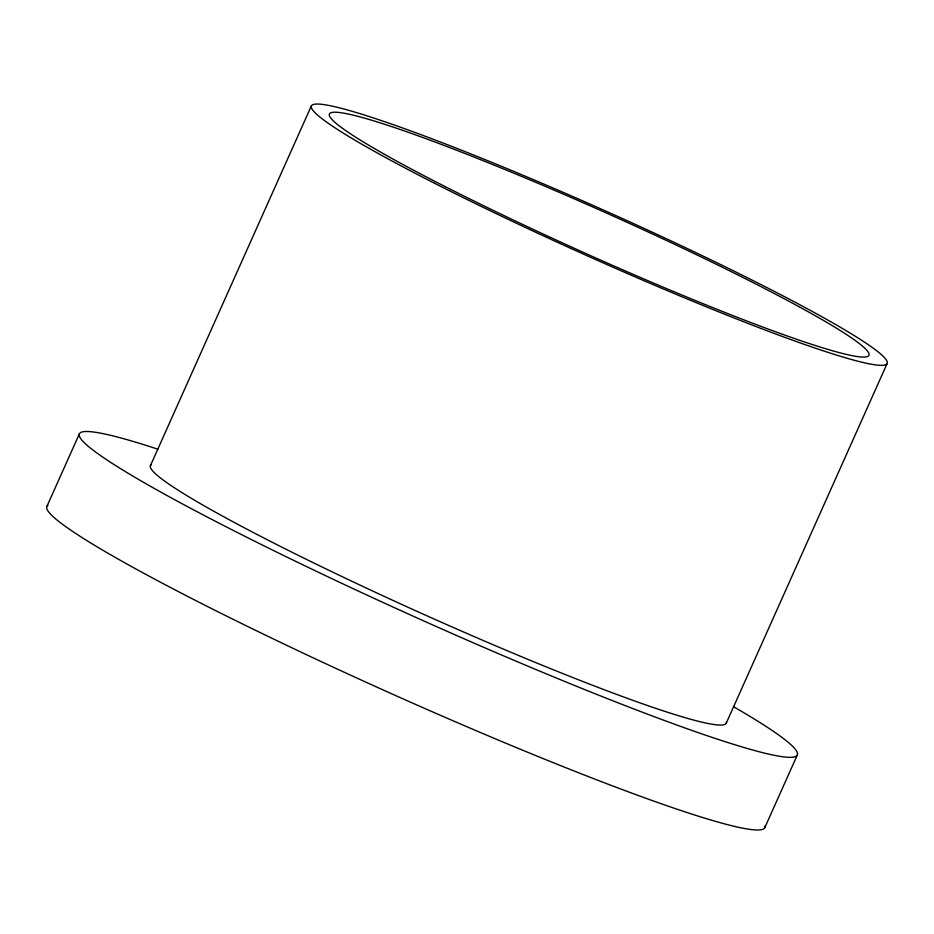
<?xml version="1.0" encoding="UTF-8"?>
<svg xmlns="http://www.w3.org/2000/svg" width="934" height="934" viewBox="0 0 934 934"><rect width="100%" height="100%" fill="white"/><g stroke="black" fill="none" stroke-linecap="round" stroke-linejoin="round"><path stroke-width="1.4" d="M46.852 506.52L79.367 433.855M150.432 465.634L311.349 105.904M726.255 723.173L887.172 363.443M764.818 827.629L797.332 754.964M764.969 826.053A393.249 30.168 24.1 0 1 393.704 694.698A393.249 30.168 24.1 0 1 47.914 505.329M733.529 706.699A393.249 30.168 24.1 0 1 670.507 722.729A393.249 30.168 24.1 0 1 187.932 506.858A393.249 30.168 24.1 0 1 157.893 449.207M726.383 721.912A315.4 24.202 24.1 0 1 428.613 616.557A315.4 24.202 24.1 0 1 151.285 464.677M434.824 183.391A315.4 24.202 24.1 0 0 886.331 364.4A315.4 24.202 24.1 0 0 476.632 156.235A315.4 24.202 24.1 0 0 434.824 183.391M445.226 186.637A295.436 22.661 24.1 0 0 868.153 356.193A295.436 22.661 24.1 0 0 484.396 161.197A295.436 22.661 24.1 0 0 445.226 186.637"/></g></svg>
